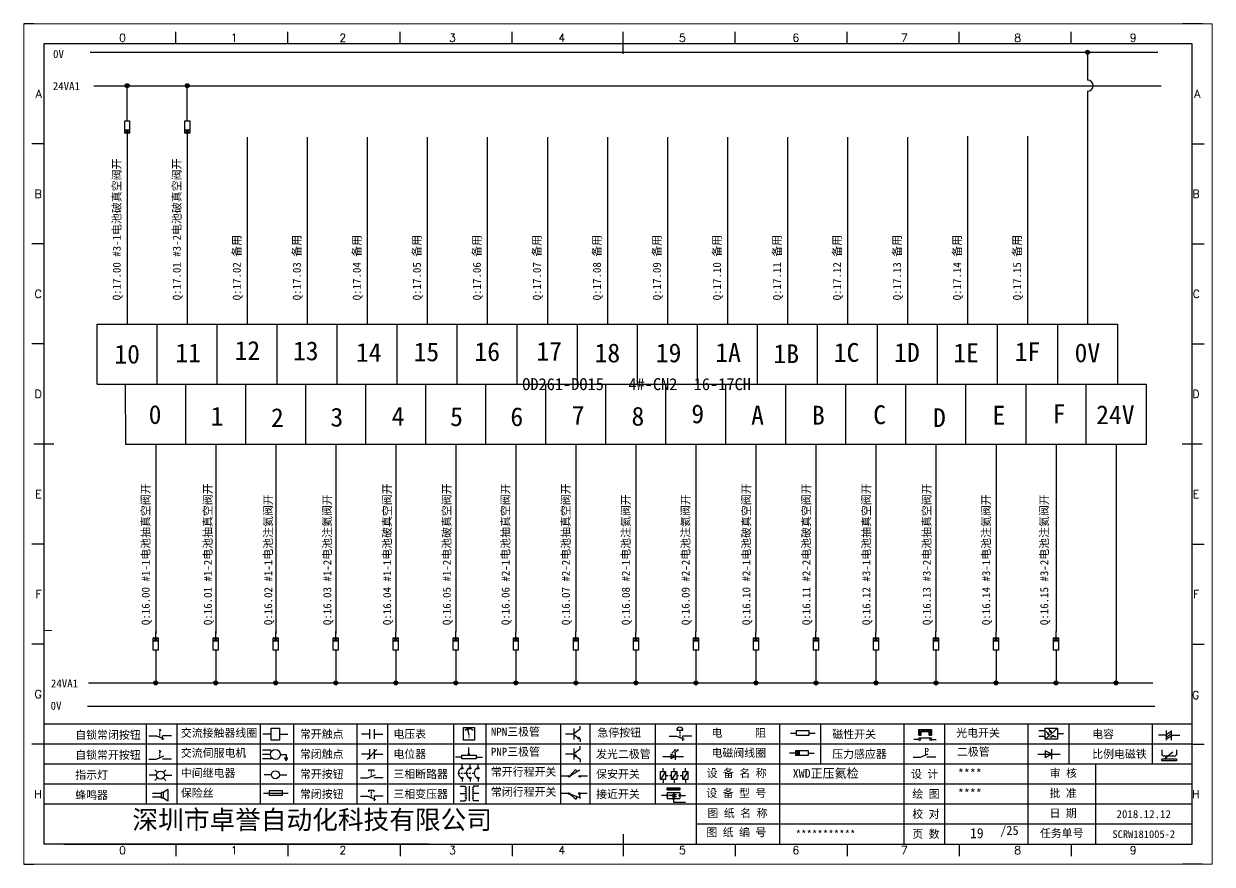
# Model space of a CAD drawing. Header units: millimetres. Extents: x -300 to 5587, y 233 to 3316.
# Drawn here: x 1202.3 to 1499.3, y 1284 to 1494 of the extents above; entities that cross this region are included whole.
import ezdxf
from ezdxf.enums import TextEntityAlignment as Align

# ---------------------------------------------------------------- set-up
doc = ezdxf.new("R2010")
doc.units = ezdxf.units.MM
doc.layers.add('AE_BOR', color=1, linetype='Continuous')
doc.layers.add('MISC', color=2, linetype='Continuous')
doc.styles.get("Standard").update_dxf_attribs({"font": ''})
doc.styles.add('WD', font='romans.shx', dxfattribs={"width": 0.8, "bigfont": 'gbcbig.shx'})
doc.styles.add('样式 0', font='')
doc.styles.add('汉字', font='')
doc.styles.get('Standard').set_extended_font_data('SimSun')
doc.styles.get('样式 0').set_extended_font_data('KaiTi_GB2312')
doc.styles.get('汉字').set_extended_font_data('新宋体')

# ---------------------------------------------------------------- blocks, each defined once
blk = doc.blocks.new('磁性开关')
at = {"linetype": 'ByBlock'}
h = blk.add_hatch(dxfattribs=at)
h.set_pattern_fill('ANSI31', color=256, scale=0.1, style=0)
h.paths.add_polyline_path([(-1910.88, -776.69), (-1910.88, -775.29), (-1907.69, -775.29), (-1907.69, -776.69), (-1908.31, -776.69), (-1908.31, -775.79), (-1910.25, -775.79), (-1910.25, -776.69)])
for p, q in [((-1910.91, -777.81), (-1912.09, -777.81)), ((-1910.88, -776.69), (-1910.88, -775.29)), ((-1910.88, -775.29), (-1907.69, -775.29)), ((-1910.88, -776.69), (-1910.25, -776.69)), ((-1910.88, -777.39), (-1907.69, -777.39)), ((-1910.25, -776.69), (-1910.25, -775.79)), ((-1910.25, -775.79), (-1908.31, -775.79)), ((-1908.31, -776.69), (-1908.31, -775.79)), ((-1908.31, -776.69), (-1907.69, -776.69)), ((-1907.69, -775.29), (-1907.69, -776.69)), ((-1907.66, -777.81), (-1906.48, -777.81))]:
    blk.add_line(p, q, dxfattribs=at)
for centre in [(-1910.68, -777.81), (-1907.88, -777.81)]:
    blk.add_circle(centre, 0.225, dxfattribs=at)
blk = doc.blocks.new('*U4')
at = {"linetype": 'ByBlock'}
for p, q in [((-1909.23, -780.45), (-1909.23, -780.67)), ((-1909.23, -780.45), (-1908.92, -780.84)), ((-1909.23, -780.84), (-1909.23, -781.05)), ((-1911.92, -782.07), (-1910.06, -782.07)), ((-1910.06, -782.07), (-1908.18, -782.88)), ((-1909.23, -781.23), (-1909.23, -781.44)), ((-1909.23, -781.61), (-1909.23, -781.83)), ((-1909.23, -782), (-1909.23, -782.21)), ((-1909.23, -782.38), (-1909.23, -782.43)), ((-1908.52, -783.07), (-1908.52, -782.07)), ((-1906.25, -782.07), (-1908.52, -782.07))]:
    blk.add_line(p, q, dxfattribs=at)
blk = doc.blocks.new('*U6')
at = {"linetype": 'ByBlock'}
for p, q in [((-1911.92, -792.89), (-1910.06, -792.89)), ((-1910.06, -792.89), (-1908.18, -792.08)), ((-1908.88, -791.17), (-1909.23, -790.71)), ((-1909.23, -790.71), (-1909.23, -790.92)), ((-1909.23, -791.09), (-1909.23, -791.31)), ((-1909.23, -791.48), (-1909.23, -791.69)), ((-1909.23, -791.86), (-1909.23, -792.08)), ((-1909.23, -792.25), (-1909.23, -792.47)), ((-1906.25, -792.89), (-1908.52, -792.89))]:
    blk.add_line(p, q, dxfattribs=at)
blk = doc.blocks.new('蜂鸣器')
at = {"linetype": 'ByBlock'}
for p, q in [((-1907.17, -795.53), (-1908.25, -796.26)), ((-1907.17, -795.53), (-1907.17, -798.41)), ((-1908.8, -796.48), (-1911.01, -796.48)), ((-1908.8, -797.46), (-1911.01, -797.46)), ((-1908.25, -796.26), (-1908.8, -796.26)), ((-1908.8, -797.68), (-1908.8, -796.26)), ((-1908.25, -797.68), (-1908.8, -797.68)), ((-1908.25, -797.68), (-1908.25, -796.26)), ((-1907.17, -798.41), (-1908.25, -797.68))]:
    blk.add_line(p, q, dxfattribs=at)
blk = doc.blocks.new('指示灯')
at = {"linetype": 'ByBlock'}
for p, q in [((-1854.25, -776.92), (-1856.06, -776.92)), ((-1854.62, -775.59), (-1853.97, -776.23)), ((-1854.62, -778.25), (-1853.97, -777.61)), ((-1851.9, -775.59), (-1852.54, -776.23)), ((-1851.9, -778.25), (-1852.54, -777.61)), ((-1852.26, -776.92), (-1850.45, -776.92))]:
    blk.add_line(p, q, dxfattribs=at)
blk.add_circle((-1853.26, -776.92), 0.992, dxfattribs=at)
blk = doc.blocks.new('光电开关')
at = {"linetype": 'ByBlock'}
h = blk.add_hatch(dxfattribs=at)
h.set_pattern_fill('ANSI31', color=256, scale=0.01, style=0)
h.set_pattern_definition([(45, (0.172267, 0), (-0.0224506403, 0.0224506403), [])])
h.paths.add_polyline_path([(-1882.44, -776.34), (-1882.5, -775.91), (-1882.68, -776.07)])
h.paths.add_polyline_path([(-1882.86, -776.23), (-1882.44, -776.34), (-1882.68, -776.07)])
h.paths.add_polyline_path([(-1883.05, -776.88), (-1883.11, -776.45), (-1883.29, -776.61)])
h.paths.add_polyline_path([(-1883.47, -776.77), (-1883.05, -776.88), (-1883.29, -776.61)])
for p, q in [((-1884.01, -775.96), (-1885.56, -775.96)), ((-1884.01, -777.39), (-1885.56, -777.39)), ((-1880.91, -775.3), (-1884.01, -778.05)), ((-1883.75, -776.09), (-1883.05, -776.88)), ((-1883.11, -776.45), (-1883.47, -776.77)), ((-1883.05, -776.88), (-1883.47, -776.77)), ((-1883.14, -775.55), (-1882.44, -776.34)), ((-1883.05, -776.88), (-1883.11, -776.45)), ((-1882.5, -775.91), (-1882.86, -776.23)), ((-1882.44, -776.34), (-1882.86, -776.23)), ((-1882.78, -777.47), (-1882.23, -777.47)), ((-1882.44, -776.34), (-1882.5, -775.91)), ((-1882.23, -777.47), (-1882.23, -777.14)), ((-1882.23, -777.14), (-1881.78, -777.14)), ((-1881.78, -777.47), (-1881.78, -777.14)), ((-1881.23, -777.47), (-1881.78, -777.47)), ((-1879.37, -776.67), (-1880.91, -776.67))]:
    blk.add_line(p, q, dxfattribs=at)
blk.add_lwpolyline([(-1884.01, -775.3), (-1880.91, -775.3), (-1880.91, -778.05), (-1884.01, -778.05)], close=True, dxfattribs=at)
blk = doc.blocks.new('交流接触器线圈')
at = {"linetype": 'ByBlock'}
for p, q in [((-1880.82, -781.77), (-1882.87, -781.77)), ((-1878.72, -781.77), (-1876.67, -781.77))]:
    blk.add_line(p, q, dxfattribs=at)
blk.add_lwpolyline([(-1880.82, -780.28), (-1878.72, -780.28), (-1878.72, -783.26), (-1880.82, -783.26)], close=True, dxfattribs=at)
blk = doc.blocks.new('交流伺服电机')
at = {"linetype": 'ByBlock'}
for p, q in [((-1880.97, -785.75), (-1882.94, -785.75)), ((-1880.97, -786.85), (-1882.94, -786.85)), ((-1880.97, -785.75), (-1880.65, -786.03)), ((-1878.49, -786.85), (-1877.07, -786.85)), ((-1877.07, -786.85), (-1877.07, -787.72)), ((-1880.97, -787.94), (-1882.94, -787.94)), ((-1880.97, -787.94), (-1880.65, -787.67)), ((-1877.54, -787.72), (-1876.59, -787.72)), ((-1877.38, -788.01), (-1876.75, -788.01)), ((-1877.23, -788.29), (-1876.9, -788.29))]:
    blk.add_line(p, q, dxfattribs=at)
blk.add_circle((-1879.73, -786.85), 1.24, dxfattribs=at)
blk = doc.blocks.new('中间继电器')
at = {"linetype": 'ByBlock'}
for p, q in [((-1880.72, -791.92), (-1882.54, -791.92)), ((-1878.74, -791.92), (-1876.92, -791.92))]:
    blk.add_line(p, q, dxfattribs=at)
blk.add_circle((-1879.73, -791.92), 0.992, dxfattribs=at)
blk = doc.blocks.new('保险丝')
at = {"linetype": 'ByBlock'}
blk.add_line((-1882.72, -796.49), (-1876.55, -796.49), dxfattribs=at)
blk.add_lwpolyline([(-1881.2, -795.86), (-1878.06, -795.86), (-1878.06, -797.12), (-1881.2, -797.12)], close=True, dxfattribs=at)
blk = doc.blocks.new('常开按钮')
at = {"linetype": 'ByBlock'}
for p, q in [((-1910.06, -787.73), (-1908.18, -786.93)), ((-1909.9, -785.68), (-1908.56, -785.68)), ((-1909.9, -785.68), (-1909.9, -786.07)), ((-1909.23, -785.68), (-1909.23, -785.89)), ((-1909.23, -786.06), (-1909.23, -786.28)), ((-1909.23, -786.45), (-1909.23, -786.67)), ((-1909.23, -786.84), (-1909.23, -787.05)), ((-1908.56, -785.68), (-1908.56, -786.07)), ((-1911.92, -787.73), (-1910.06, -787.73)), ((-1909.23, -787.22), (-1909.23, -787.38)), ((-1906.25, -787.73), (-1908.52, -787.73))]:
    blk.add_line(p, q, dxfattribs=at)
blk = doc.blocks.new('常开触点')
at = {"linetype": 'ByBlock'}
for p, q in [((-1853.82, -782.99), (-1853.82, -780.56)), ((-1852.6, -782.99), (-1852.6, -780.56)), ((-1853.82, -781.77), (-1855.88, -781.77)), ((-1852.6, -781.77), (-1850.55, -781.77))]:
    blk.add_line(p, q, dxfattribs=at)
blk = doc.blocks.new('常闭触点')
at = {"linetype": 'ByBlock'}
for p, q in [((-1853.82, -786.77), (-1855.88, -786.77)), ((-1852.01, -785.66), (-1854.43, -788.1)), ((-1853.82, -787.99), (-1853.82, -785.56)), ((-1852.6, -787.99), (-1852.6, -785.56)), ((-1852.6, -786.77), (-1850.55, -786.77))]:
    blk.add_line(p, q, dxfattribs=at)
blk = doc.blocks.new('常闭按钮')
at = {"linetype": 'ByBlock'}
for p, q in [((-1856.13, -792.28), (-1854.28, -792.28)), ((-1854.28, -792.28), (-1852.4, -793.09)), ((-1854.11, -790.83), (-1852.77, -790.83)), ((-1854.11, -790.83), (-1854.11, -791.22)), ((-1853.44, -790.83), (-1853.44, -791.04)), ((-1853.44, -791.21), (-1853.44, -791.43)), ((-1853.44, -791.6), (-1853.44, -791.82)), ((-1853.44, -791.99), (-1853.44, -792.2)), ((-1853.44, -792.37), (-1853.44, -792.53)), ((-1852.77, -790.83), (-1852.77, -791.22)), ((-1850.47, -792.28), (-1852.73, -792.28)), ((-1852.73, -792.28), (-1852.73, -793.43))]:
    blk.add_line(p, q, dxfattribs=at)
blk = doc.blocks.new('电磁阀线圈')
at = {"linetype": 'ByBlock'}
for p, q in [((-1854.61, -795.92), (-1853.75, -797.16)), ((-1853.75, -795.92), (-1854.61, -797.16)), ((-1853.75, -795.92), (-1853.75, -797.16)), ((-1854.61, -796.54), (-1856.17, -796.54)), ((-1851.53, -796.54), (-1849.97, -796.54))]:
    blk.add_line(p, q, dxfattribs=at)
blk.add_lwpolyline([(-1854.61, -795.92), (-1851.53, -795.92), (-1851.53, -797.16), (-1854.61, -797.16)], close=True, dxfattribs=at)
blk = doc.blocks.new('电压表')
at = {"linetype": 'ByBlock'}
for p, q in [((-1814.84, -780.75), (-1814.91, -781.13)), ((-1814.6, -781.05), (-1814.91, -781.13)), ((-1814.84, -780.75), (-1814.46, -782.26)), ((-1814.84, -780.75), (-1814.6, -781.05))]:
    blk.add_line(p, q, dxfattribs=at)
blk.add_lwpolyline([(-1815.84, -780.34), (-1813.07, -780.34), (-1813.07, -783.49), (-1815.84, -783.49)], close=True, dxfattribs=at)
blk.add_arc((-1814.46, -782.26), 1.56, 46.8313, 133.1687, dxfattribs=at)
at = {"linetype": 'ByBlock', "insert": (-1814.7, -782.39), "char_height": 0.75, "width": 0.6768, "attachment_point": 1}
blk.add_mtext('V', dxfattribs=at)
blk = doc.blocks.new('电位器')
at = {"linetype": 'ByBlock'}
for p, q in [((-1814.45, -787.3), (-1814.62, -786.96)), ((-1814.62, -786.96), (-1814.27, -786.96)), ((-1814.45, -787.3), (-1814.45, -785.39)), ((-1814.45, -787.3), (-1814.27, -786.96)), ((-1816.21, -787.75), (-1817.79, -787.75)), ((-1812.68, -787.75), (-1811.1, -787.75))]:
    blk.add_line(p, q, dxfattribs=at)
blk.add_lwpolyline([(-1816.21, -787.3), (-1812.68, -787.3), (-1812.68, -788.2), (-1816.21, -788.2)], close=True, dxfattribs=at)
blk = doc.blocks.new('三相断路器')
at = {"linetype": 'ByBlock'}
for p, q in [((-1816.17, -790.33), (-1816.17, -789.7)), ((-1814.17, -790.33), (-1814.17, -789.7)), ((-1812.18, -790.33), (-1812.18, -789.7)), ((-1817.14, -791.74), (-1816.72, -791.74)), ((-1816.45, -791.74), (-1816.03, -791.74)), ((-1815.76, -791.74), (-1815.34, -791.74)), ((-1815.07, -791.74), (-1814.65, -791.74)), ((-1814.38, -791.74), (-1813.96, -791.74)), ((-1813.69, -791.74), (-1813.27, -791.74)), ((-1816.17, -793.19), (-1816.17, -793.83)), ((-1814.17, -793.19), (-1814.17, -793.83)), ((-1812.18, -793.19), (-1812.18, -793.83))]:
    blk.add_line(p, q, dxfattribs=at)
for centre in [(-1816.17, -790.55), (-1816.17, -792.98), (-1814.17, -790.55), (-1814.17, -792.98), (-1812.18, -790.55), (-1812.18, -792.98)]:
    blk.add_circle(centre, 0.219, dxfattribs=at)
for centre in [(-1815.81, -791.74), (-1813.82, -791.74), (-1811.83, -791.74)]:
    blk.add_arc(centre, 1.32, 115.5791, 244.4209, dxfattribs=at)
blk = doc.blocks.new('三相变压器')
at = {"linetype": 'ByBlock'}
for p, q in [((-1816.69, -795.03), (-1815.37, -795.03)), ((-1815.37, -795.03), (-1815.37, -795.24)), ((-1814.34, -798.7), (-1814.34, -795.04)), ((-1812, -795.03), (-1813.32, -795.03)), ((-1813.32, -795.03), (-1813.32, -795.24)), ((-1816.69, -796.87), (-1815.37, -796.87)), ((-1816.69, -798.71), (-1815.37, -798.71)), ((-1815.37, -798.71), (-1815.37, -798.5)), ((-1812, -796.87), (-1813.32, -796.87)), ((-1813.32, -798.71), (-1813.32, -798.5)), ((-1812, -798.71), (-1813.32, -798.71))]:
    blk.add_line(p, q, dxfattribs=at)
for centre, start, end in [((-1815.37, -795.51), 270, 90), ((-1815.37, -796.06), 270, 90), ((-1813.32, -795.51), 90, 270), ((-1813.32, -796.06), 90, 270), ((-1815.37, -796.6), 270, 90), ((-1815.37, -797.14), 270, 90), ((-1815.37, -797.68), 270, 90), ((-1815.37, -798.23), 270, 90), ((-1813.32, -796.6), 90, 270), ((-1813.32, -797.14), 90, 270), ((-1813.32, -797.68), 90, 270), ((-1813.32, -798.23), 90, 270)]:
    blk.add_arc(centre, 0.271, start, end, dxfattribs=at)
blk = doc.blocks.new('压力感应器')
at = {"linetype": 'ByBlock'}
for p, q in [((-1817.44, -777.73), (-1815.59, -777.73)), ((-1815.59, -777.73), (-1813.71, -776.93)), ((-1811.78, -777.73), (-1814.05, -777.73))]:
    blk.add_line(p, q, dxfattribs=at)
at = {"linetype": 'ByBlock', "insert": (-1814.65, -775.48), "char_height": 1.68, "width": 1.2242, "attachment_point": 1}
blk.add_mtext('{\\fNSimSun|b0|i0|c134|p49;P}', dxfattribs=at)
blk = doc.blocks.new('二极管')
at = {"linetype": 'ByBlock'}
for p, q in [((-1787.52, -776.77), (-1781.92, -776.77)), ((-1783.97, -776.77), (-1785.69, -775.9)), ((-1785.69, -775.9), (-1785.69, -777.65)), ((-1783.97, -776.77), (-1785.69, -777.65)), ((-1783.97, -777.99), (-1783.97, -775.56))]:
    blk.add_line(p, q, dxfattribs=at)
blk = doc.blocks.new('NPN三极管')
at = {"linetype": 'ByBlock'}
for p, q in [((-1785.73, -780.61), (-1785.73, -783.32)), ((-1785.73, -781.82), (-1784.15, -780.66)), ((-1784.15, -780.66), (-1784.15, -779.98)), ((-1785.73, -781.97), (-1787.81, -781.97)), ((-1785.73, -782.11), (-1784.15, -783.27)), ((-1784.41, -782.73), (-1784.74, -783.18)), ((-1784.15, -783.27), (-1784.74, -783.18)), ((-1784.15, -783.27), (-1784.41, -782.73)), ((-1784.15, -783.27), (-1784.15, -783.96))]:
    blk.add_line(p, q, dxfattribs=at)
blk = doc.blocks.new('PNP三极管')
at = {"linetype": 'ByBlock'}
for p, q in [((-1784.9, -786.74), (-1786.98, -786.74)), ((-1784.9, -785.38), (-1784.9, -788.09)), ((-1784.9, -786.59), (-1783.32, -785.43)), ((-1784.9, -786.88), (-1783.32, -788.04)), ((-1784.9, -786.88), (-1784.31, -786.97)), ((-1784.9, -786.88), (-1784.64, -787.42)), ((-1784.31, -786.97), (-1784.64, -787.42)), ((-1783.32, -785.43), (-1783.32, -784.75)), ((-1783.32, -788.04), (-1783.32, -788.73))]:
    blk.add_line(p, q, dxfattribs=at)
blk = doc.blocks.new('常开行程开关')
at = {"linetype": 'ByBlock'}
for p, q in [((-1786.29, -792.3), (-1788.01, -792.3)), ((-1785.89, -792.17), (-1784.52, -790.62)), ((-1785.89, -792.17), (-1783.43, -790.72)), ((-1784.52, -790.62), (-1784.19, -791.17)), ((-1781.48, -792.3), (-1783.21, -792.3))]:
    blk.add_line(p, q, dxfattribs=at)
for centre in [(-1786.07, -792.3), (-1783.42, -792.3)]:
    blk.add_circle(centre, 0.219, dxfattribs=at)
blk = doc.blocks.new('常闭行程开关')
at = {"linetype": 'ByBlock'}
for p, q in [((-1786.34, -796.62), (-1788.07, -796.62)), ((-1785.93, -796.72), (-1783.25, -797.7)), ((-1785.93, -796.72), (-1784.3, -798)), ((-1784.3, -798), (-1784.08, -797.4)), ((-1783.48, -796.84), (-1783.48, -797.85)), ((-1781.54, -796.62), (-1783.26, -796.62))]:
    blk.add_line(p, q, dxfattribs=at)
for centre in [(-1786.12, -796.62), (-1783.48, -796.62)]:
    blk.add_circle(centre, 0.219, dxfattribs=at)
blk = doc.blocks.new('电容')
at = {"linetype": 'ByBlock'}
for p, q in [((-1756.08, -782.99), (-1756.08, -780.56)), ((-1754.86, -780.79), (-1756.08, -781.55)), ((-1754.86, -782.99), (-1754.86, -780.56)), ((-1756.08, -781.77), (-1758.13, -781.77)), ((-1754.86, -781.44), (-1756.08, -782.2)), ((-1754.86, -781.99), (-1756.08, -782.75)), ((-1754.86, -781.77), (-1752.81, -781.77))]:
    blk.add_line(p, q, dxfattribs=at)
blk = doc.blocks.new('发光二极管')
at = {"linetype": 'ByBlock'}
for p, q in [((-1758.01, -786.77), (-1752.89, -786.77)), ((-1754.84, -786.77), (-1756.04, -786.16)), ((-1756.04, -786.16), (-1756.04, -787.39)), ((-1754.84, -786.77), (-1756.04, -787.39)), ((-1755.78, -785.92), (-1754.89, -785.14)), ((-1754.89, -785.14), (-1755.2, -785.22)), ((-1755.2, -785.22), (-1755.01, -785.43)), ((-1755.08, -785.92), (-1754.18, -785.14)), ((-1754.89, -785.14), (-1755.01, -785.43)), ((-1754.84, -787.63), (-1754.84, -785.92)), ((-1754.18, -785.14), (-1754.49, -785.22)), ((-1754.49, -785.22), (-1754.31, -785.43)), ((-1754.18, -785.14), (-1754.31, -785.43))]:
    blk.add_line(p, q, dxfattribs=at)
blk = doc.blocks.new('比例电磁阀')
at = {"linetype": 'ByBlock'}
for p, q in [((-1757.26, -775.38), (-1757.26, -776.71)), ((-1757.26, -776.71), (-1757.05, -776.71)), ((-1753.6, -777.73), (-1757.25, -777.73)), ((-1757.25, -778.13), (-1757.25, -777.73)), ((-1753.6, -778.13), (-1757.25, -778.13)), ((-1754.5, -775.98), (-1756.35, -777.44)), ((-1756.35, -777.44), (-1756.25, -777.25)), ((-1756.35, -777.44), (-1756.15, -777.38)), ((-1756.15, -777.38), (-1756.25, -777.25)), ((-1753.58, -776.71), (-1753.8, -776.71)), ((-1753.6, -777.73), (-1753.6, -778.13)), ((-1753.58, -775.38), (-1753.58, -776.71))]:
    blk.add_line(p, q, dxfattribs=at)
for centre in [(-1756.78, -776.71), (-1756.24, -776.71), (-1755.7, -776.71), (-1755.15, -776.71), (-1754.61, -776.71), (-1754.07, -776.71)]:
    blk.add_arc(centre, 0.271, 180, 0, dxfattribs=at)
blk = doc.blocks.new('保安开关')
at = {"linetype": 'ByBlock'}
for p, q in [((-1757.96, -790.79), (-1757.96, -789.97)), ((-1755.17, -790.79), (-1755.17, -789.97)), ((-1752.39, -790.79), (-1752.39, -789.97)), ((-1757.33, -790.79), (-1758.6, -792.81)), ((-1757.96, -792.81), (-1757.96, -793.62)), ((-1757.33, -791.8), (-1756.72, -791.8)), ((-1756.35, -791.8), (-1755.89, -791.8)), ((-1754.54, -790.79), (-1755.81, -792.81)), ((-1755.17, -792.81), (-1755.17, -793.62)), ((-1754.52, -791.8), (-1754.06, -791.8)), ((-1753.69, -791.8), (-1753.08, -791.8)), ((-1751.75, -790.79), (-1753.02, -792.81)), ((-1752.39, -792.81), (-1752.39, -793.62))]:
    blk.add_line(p, q, dxfattribs=at)
for points in [[(-1758.6, -790.79), (-1757.33, -790.79), (-1757.33, -792.81), (-1758.6, -792.81)], [(-1755.81, -790.79), (-1754.54, -790.79), (-1754.54, -792.81), (-1755.81, -792.81)], [(-1753.02, -790.79), (-1751.75, -790.79), (-1751.75, -792.81), (-1753.02, -792.81)]]:
    blk.add_lwpolyline(points, close=True, dxfattribs=at)
blk = doc.blocks.new('接近开关')
at = {"linetype": 'ByBlock'}
h = blk.add_hatch(dxfattribs=at)
h.set_pattern_fill('ANSI31', color=256, scale=0.01, style=0)
h.set_pattern_definition([(45, (-89.131516, -30.795668), (-0.0224506403, 0.0224506403), [])])
h.paths.add_polyline_path([(-1516.96, -1123.35), (-1516.96, -1122.85), (-1513.76, -1122.85), (-1513.76, -1123.35)])
for p, q in [((-1517.18, -1124.71), (-1518.36, -1124.71)), ((-1516.96, -1123.35), (-1516.96, -1122.85)), ((-1516.96, -1122.85), (-1513.76, -1122.85)), ((-1516.96, -1123.35), (-1513.76, -1123.35)), ((-1516.96, -1123.95), (-1513.76, -1123.95)), ((-1516.96, -1123.95), (-1516.96, -1125.47)), ((-1516.96, -1125.47), (-1513.76, -1125.47)), ((-1515.91, -1124.71), (-1516.45, -1124.71)), ((-1515.11, -1124.31), (-1515.91, -1124.71)), ((-1515.11, -1125.11), (-1515.91, -1124.71)), ((-1515.33, -1124.53), (-1515.17, -1124.53)), ((-1515.33, -1124.88), (-1515.17, -1124.88)), ((-1515.25, -1124.45), (-1515.25, -1124.61)), ((-1515.11, -1124.31), (-1515.11, -1125.11)), ((-1515.11, -1124.48), (-1514.58, -1124.48)), ((-1515.11, -1124.94), (-1514.58, -1124.94)), ((-1513.76, -1122.85), (-1513.76, -1123.35)), ((-1513.76, -1123.95), (-1513.76, -1125.47)), ((-1513.54, -1124.71), (-1512.36, -1124.71)), ((-1515.36, -1125.69), (-1515.36, -1126.36)), ((-1515.36, -1126.36), (-1512.36, -1126.36))]:
    blk.add_line(p, q, dxfattribs=at)
for centre in [(-1516.96, -1124.71), (-1515.36, -1125.47), (-1513.76, -1124.71)]:
    blk.add_circle(centre, 0.225, dxfattribs=at)
blk = doc.blocks.new('电阻')
at = {"linetype": 'ByBlock'}
for p, q in [((-3.09, 0), (-1.57, 0)), ((1.57, 0), (3.09, 0))]:
    blk.add_line(p, q, dxfattribs=at)
blk.add_lwpolyline([(-1.57, 0.63), (1.57, 0.63), (1.57, -0.63), (-1.57, -0.63)], close=True, dxfattribs=at)
blk = doc.blocks.new('急停按钮')
at = {"linetype": 'ByBlock'}
for p, q in [((-1.86, 0), (0, 0)), ((0, 0), (1.88, -0.81)), ((0.06, 1.45), (1.61, 1.45)), ((0.83, 1.45), (0.83, 1.24)), ((0.83, 1.07), (0.83, 0.85)), ((0.83, 0.68), (0.83, 0.47)), ((0.83, 0.29), (0.83, 0.08)), ((3.81, 0), (1.54, 0)), ((1.54, 0), (1.54, -1.15)), ((0.83, -0.09), (0.83, -0.24))]:
    blk.add_line(p, q, dxfattribs=at)
blk.add_arc((0.83, 1.45), 0.774, 0, 180)
blk = doc.blocks.new('电控横A4')
for p, q in [((292, -5), (5, -5)), ((5, -5), (5, -205)), ((292, -205), (292, -5)), ((10.03, -205), (289.53, -205)), ((130.8, -205), (190.75, -205)), ((190.75, -205), (259.54, -205))]:
    blk.add_line(p, q)
at = {"lineweight": 9, "ltscale": 0.1}
for p, q in [((5, -151.57), (7, -151.57)), ((101.34, -205), (130.8, -205)), ((129.44, -205), (129.44, -205)), ((129.44, -205), (129.44, -205)), ((129.44, -205), (129.44, -205)), ((129.44, -205), (129.44, -205))]:
    blk.add_line(p, q, dxfattribs=at)
at = {"linetype": 'ByBlock'}
for p, q in [((292, -175), (5, -175)), ((292, -180), (5, -180)), ((292, -185), (5, -185)), ((292, -190), (5, -190)), ((292, -195), (5, -195)), ((292, -200), (168.03, -200))]:
    blk.add_line(p, q, dxfattribs=at)
at = {"color": 0, "lineweight": -2}
for p, q in [((30.58, -175), (30.58, -195)), ((38.26, -175), (38.26, -195)), ((59.05, -175), (59.05, -195)), ((67.4, -175), (67.4, -195)), ((83.26, -175), (83.26, -195)), ((90.91, -175), (90.91, -195)), ((107.4, -175), (107.4, -195)), ((115.5, -175), (115.5, -195)), ((134.12, -175), (134.12, -195)), ((141.48, -175), (141.48, -195)), ((157.79, -175), (157.79, -195)), ((168.03, -175), (168.03, -204.92)), ((188.84, -175), (188.84, -185)), ((199.08, -175), (199.08, -185)), ((219.89, -175), (219.89, -185)), ((230.12, -175), (230.12, -185)), ((250.93, -175), (250.93, -185)), ((261.17, -175), (261.17, -185)), ((281.98, -175), (281.98, -185)), ((188.84, -185), (188.84, -204.92)), ((219.89, -185), (219.89, -205)), ((230.12, -185), (230.12, -205)), ((250.93, -185), (250.93, -205)), ((267.79, -185), (267.79, -205))]:
    blk.add_line(p, q, dxfattribs=at)
at = {"color": 0, "ltscale": 2}
for p, q in [((292, -205), (292, -183.55)), ((101.34, -205), (5, -205)), ((259.54, -205), (289.53, -205)), ((259.54, -205), (292, -205))]:
    blk.add_line(p, q, dxfattribs=at)
at = {"layer": 'AE_BOR', "lineweight": 30}
for p, q in [((2.53, 0), (0, 0)), ((294.53, 0), (289.53, 0)), ((0, -210), (2.53, -210)), ((294.53, -210), (289.53, -210))]:
    blk.add_line(p, q, dxfattribs=at)
at = {"layer": 'AE_BOR', "color": 1, "lineweight": 15}
for p, q in [((0, 0), (297, 0)), ((0, -210), (0, 0)), ((297, 0), (297, -210)), ((297, -210), (0, -210))]:
    blk.add_line(p, q, dxfattribs=at)
at = {"layer": 'AE_BOR'}
for p, q in [((38.03, -5), (38.03, -2)), ((66.03, -5), (66.03, -2)), ((94.03, -5), (94.03, -2)), ((122.03, -5), (122.03, -2)), ((149.78, -5), (149.78, -2)), ((177.78, -5), (177.78, -2)), ((205.78, -5), (205.78, -2)), ((233.78, -5), (233.78, -2)), ((261.78, -5), (261.78, -2)), ((5, -30), (2, -30)), ((292, -30), (295, -30)), ((5, -55), (2, -55)), ((292, -55), (295, -55)), ((5, -80), (2, -80)), ((292, -80), (295, -80)), ((5, -130), (2, -130)), ((292, -130), (295, -130)), ((5, -155), (2, -155)), ((292, -155), (295, -155)), ((5, -180), (2, -180)), ((292, -180), (295, -180)), ((38.03, -205), (38.03, -208)), ((66.03, -205), (66.03, -208)), ((94.03, -205), (94.03, -208)), ((122.03, -205), (122.03, -208)), ((149.78, -205), (149.78, -208)), ((177.78, -205), (177.78, -208)), ((205.78, -205), (205.78, -208)), ((233.78, -205), (233.78, -208)), ((261.78, -205), (261.78, -208))]:
    blk.add_line(p, q, dxfattribs=at)
at = {"layer": 'AE_BOR', "color": 2, "lineweight": 30}
for p, q in [((149.78, -7.5), (149.78, -2.5)), ((2.5, -105), (7.5, -105)), ((289.5, -105), (294.5, -105)), ((149.78, -202.5), (149.78, -207.5)), ((149.78, -205), (149.78, -207.5))]:
    blk.add_line(p, q, dxfattribs=at)
at = {"linetype": 'ByBlock'}
for name, p in [('*U4', (1943.19, 604.18)), ('交流接触器线圈', (1942.62, 604.27)), ('常开触点', (1940.27, 604.3)), ('电压表', (1925.71, 604.52)), ('NPN三极管', (1923.2, 604.5)), ('磁性开关', (2134.53, 598.96)), ('光电开关', (2139.22, 599.27)), ('电容', (2041.69, 603.98)), ('电位器', (1925.71, 604.52)), ('PNP三极管', (1922.37, 604.27)), ('压力感应器', (2039.72, 594.52)), ('*U6', (1943.19, 609.18)), ('交流伺服电机', (1942.62, 604.27)), ('常闭触点', (1940.27, 604.3)), ('发光二极管', (1917.72, 603.69)), ('电磁阀线圈', (2047.53, 614.3)), ('二极管', (2040.91, 594.27)), ('比例电磁阀', (2041.69, 593.98)), ('指示灯', (1887.41, 589.18)), ('中间继电器', (1942.62, 604.27)), ('常开按钮', (1996.06, 599.3)), ('三相断路器', (1925.71, 604.52)), ('常开行程开关', (1922.37, 604.27)), ('保安开关', (1917.72, 603.98)), ('蜂鸣器', (1943.19, 604.18)), ('保险丝', (1942.62, 604.27)), ('常闭按钮', (1940.27, 599.3)), ('三相变压器', (1925.71, 604.52)), ('常闭行程开关', (1922.37, 604.27)), ('接近开关', (1677.72, 931.9))]:
    blk.add_blockref(name, p, dxfattribs=at)
for name, p in [('急停按钮', (163.12, -177.98)), ('电阻', (194.66, -177.22))]:
    blk.add_blockref(name, p)
at = {"char_height": 2, "attachment_point": 1, "style": '汉字'}
for s, insert in [('{\\fKaiTi_GB2312|b0|i0|c134|p49;自锁常闭按钮}', (12.86, -176.69)), ('{\\fKaiTi_GB2312|b0|i0|c134|p49;交流接触器线圈}', (39.25, -176.19)), ('{\\fKaiTi_GB2312|b0|i0|c134|p49;常开触点}', (69.01, -176.48)), ('{\\fKaiTi_GB2312|b0|i0|c134|p49;电压表}', (92.37, -176.47)), ('{\\fKaiTi_GB2312|b0|i0|c134|p49;NPN三极管}', (116.73, -175.91)), ('{\\fKaiTi_GB2312|b0|i0|c134|p49;急停按钮}', (143.35, -176.12)), ('{\\fKaiTi_GB2312|b0|i0|c134|p49;电      阻}', (171.86, -176.19)), ('{\\fKaiTi_GB2312|b0|i0|c134|p49;磁性开关}', (202.07, -176.53)), ('{\\fKaiTi_GB2312|b0|i0|c134|p49;光电开关}', (233.02, -176.19)), ('{\\fKaiTi_GB2312|b0|i0|c134|p49;电容}', (267, -176.48)), ('{\\fKaiTi_GB2312|b0|i0|c134|p49;交流伺服电机}', (39.25, -181.19)), ('{\\fKaiTi_GB2312|b0|i0|c134|p49;电位器}', (92.37, -181.47)), ('{\\fKaiTi_GB2312|b0|i0|c134|p49;PNP三极管}', (116.73, -180.91)), ('{\\fKaiTi_GB2312|b0|i0|c134|p49;电磁阀线圈}', (171.86, -181.19)), ('{\\fKaiTi_GB2312|b0|i0|c134|p49;压力感应器}', (202.02, -181.47)), ('{\\fKaiTi_GB2312|b0|i0|c134|p49;二极管}', (233.2, -180.91)), ('{\\fKaiTi_GB2312|b0|i0|c134|p49;自锁常开按钮}', (12.86, -181.69)), ('{\\fKaiTi_GB2312|b0|i0|c134|p49;常闭触点}', (69.01, -181.48)), ('{\\fKaiTi_GB2312|b0|i0|c134|p49;发光二极管}', (143.02, -181.48)), ('{\\fKaiTi_GB2312|b0|i0|c134|p49;比例电磁铁}', (267, -181.48)), ('{\\fKaiTi_GB2312|b0|i0|c134|p49;指示灯}', (12.86, -186.69)), ('{\\fKaiTi_GB2312|b0|i0|c134|p49;中间继电器}', (39.25, -186.19)), ('{\\fKaiTi_GB2312|b0|i0|c134|p49;常开按钮}', (69.01, -186.48)), ('{\\fKaiTi_GB2312|b0|i0|c134|p49;三相断路器}', (92.37, -186.47)), ('{\\fKaiTi_GB2312|b0|i0|c134|p49;常开行程开关}', (116.73, -185.91)), ('{\\fKaiTi_GB2312|b0|i0|c134|p49;保安开关}', (143.02, -186.48)), ('{\\fKaiTi_GB2312|b0|i0|c134|p0;设 备 名 称}', (170.65, -186.24)), ('{\\fKaiTi_GB2312|b0|i0|c134|p0;设 计}', (221.72, -186.46)), ('{\\fKaiTi_GB2312|b0|i0|c134|p0;审 核}', (256.39, -186.25)), ('{\\fKaiTi_GB2312|b0|i0|c134|p49;蜂鸣器}', (12.86, -191.69)), ('{\\fKaiTi_GB2312|b0|i0|c134|p49;保险丝}', (39.25, -191.19)), ('{\\fKaiTi_GB2312|b0|i0|c134|p49;常闭按钮}', (69.01, -191.48)), ('{\\fKaiTi_GB2312|b0|i0|c134|p49;三相变压器}', (92.37, -191.47)), ('{\\fKaiTi_GB2312|b0|i0|c134|p49;常闭行程开关}', (116.73, -190.91)), ('{\\fKaiTi_GB2312|b0|i0|c134|p49;接近开关}', (143.02, -191.48)), ('{\\fKaiTi_GB2312|b0|i0|c134|p0;设 备 型 号}', (170.58, -191.24)), ('{\\fKaiTi_GB2312|b0|i0|c134|p0;绘 图}', (222.05, -191.46)), ('{\\fKaiTi_GB2312|b0|i0|c134|p0;批 准}', (256.32, -191.25)), ('{\\fKaiTi_GB2312|b0|i0|c134|p0;图 纸 名 称}', (170.86, -196.24)), ('{\\fKaiTi_GB2312|b0|i0|c134|p0;日 期}', (256.32, -196.25)), ('{\\fKaiTi_GB2312|b0|i0|c134|p0;校 对}', (222.05, -196.46)), ('{\\fKaiTi_GB2312|b0|i0|c134|p0;图 纸 编 号}', (170.57, -201.03)), ('{\\fKaiTi_GB2312|b0|i0|c134|p0;页 数}', (222.05, -201.46)), ('{\\fKaiTi_GB2312|b0|i0|c134|p0;任务单号}', (253.94, -201.25))]:
    blk.add_mtext(s, dxfattribs=dict(at, insert=insert))
for s, insert, char_height, width, attachment_point in [('{\\fKaiTi_GB2312|b0|i0|c134|p49;XWD正压氦检}', (192.15, -186.2), 2.2, 26.5767, 1), ('{\\fKaiTi_GB2312|b0|i0|c134|p49;****}', (233.43, -186.2), 2.2, 15.3175, 1), ('{\\fKaiTi_GB2312|b0|i0|c134|p49;****}', (233.43, -191.2), 2.2, 15.3175, 1), ('{\\fKaiTi_GB2312|b0|i0|c134|p49;2018.12.12}', (279.89, -197.5), 2, 24.2172, 5), ('{\\fKaiTi_GB2312|b0|i0|c134|p49;SCRW181005-2}', (279.89, -202.5), 1.92, 24.2172, 5)]:
    blk.add_mtext(s, dxfattribs=dict(insert=insert, char_height=char_height, width=width, attachment_point=attachment_point))
at = {"color": 0, "lineweight": -2}
for s, insert, char_height, width, attachment_point in [('深圳市卓誉自动化科技有限公司', (27.14, -196.53), 4.7064, 96.1138, 1), ('{\\C256;***********}', (200.36, -202.5), 2, 31.0482, 5)]:
    blk.add_mtext(s, dxfattribs=dict(at, insert=insert, char_height=char_height, width=width, attachment_point=attachment_point))
at = {"color": 0, "linetype": 'ByBlock', "lineweight": -2, "insert": (242.64, -201.84), "char_height": 4.2689, "width": 20.8102, "attachment_point": 5}
blk.add_mtext('  {\\H0.53119x; /25}', dxfattribs=at)
at = {"layer": 'AE_BOR', "style": 'WD'}
for s, p in [('0', (24.67, -4.5)), ('1', (52.6, -4.5)), ('2', (79.75, -4.5)), ('3', (107.15, -4.5)), ('4', (134.45, -4.5)), ('5', (164.59, -4.5)), ('6', (192.94, -4.5)), ('7', (220.04, -4.5)), ('8', (248.37, -4.5)), ('9', (277.23, -4.5)), ('0', (24.67, -207.5)), ('1', (52.6, -207.5)), ('2', (79.75, -207.5)), ('3', (107.15, -207.5)), ('4', (134.45, -207.5)), ('5', (164.59, -207.5)), ('6', (192.94, -207.5)), ('7', (220.04, -207.5)), ('8', (248.37, -207.5)), ('9', (277.23, -207.5))]:
    blk.add_text(s, height=2, dxfattribs=at).set_placement(p, align=Align.CENTER)
for s, p in [('A', (4.5, -17.5)), ('A', (294.03, -17.5)), ('B', (4.5, -42.5)), ('B', (293.84, -42.5)), ('C', (4.5, -67.5)), ('C', (293.93, -67.5)), ('D', (4.5, -92.5)), ('D', (293.84, -92.5)), ('E', (4.5, -117.5)), ('E', (293.74, -117.5)), ('F', (4.5, -142.5)), ('F', (293.74, -142.5)), ('F', (293.74, -142.5)), ('G', (4.5, -167.5)), ('G', (293.74, -167.72)), ('H', (4.5, -192.5)), ('H', (293.84, -192.5))]:
    blk.add_text(s, height=2, dxfattribs=at).set_placement(p, align=Align.MIDDLE_RIGHT)

msp = doc.modelspace()

# ---------------------------------------------------------------- hatches: boundary and pattern name
at = {"lineweight": -2}
h = msp.add_hatch(color=0, dxfattribs=at)
edge = h.paths.add_edge_path()
edge.add_arc((1468.102, 1486.931), 0.5, 0, 360)
h = msp.add_hatch(color=0, dxfattribs=at)
edge = h.paths.add_edge_path()
edge.add_arc((1228.102, 1478.568), 0.5, 0, 360)
h = msp.add_hatch(color=0, dxfattribs=at)
edge = h.paths.add_edge_path()
edge.add_arc((1243.102, 1478.568), 0.5, 0, 360)
h = msp.add_hatch(color=0, dxfattribs=at)
edge = h.paths.add_edge_path()
edge.add_arc((1235.227, 1329.356), 0.5, 0, 360)
h = msp.add_hatch(color=0, dxfattribs=at)
edge = h.paths.add_edge_path()
edge.add_arc((1250.227, 1329.356), 0.5, 0, 360)
h = msp.add_hatch(color=0, dxfattribs=at)
edge = h.paths.add_edge_path()
edge.add_arc((1265.227, 1329.356), 0.5, 0, 360)
h = msp.add_hatch(color=0, dxfattribs=at)
edge = h.paths.add_edge_path()
edge.add_arc((1280.227, 1329.356), 0.5, 0, 360)
h = msp.add_hatch(color=0, dxfattribs=at)
edge = h.paths.add_edge_path()
edge.add_arc((1295.227, 1329.356), 0.5, 0, 360)
h = msp.add_hatch(color=0, dxfattribs=at)
edge = h.paths.add_edge_path()
edge.add_arc((1310.227, 1329.356), 0.5, 0, 360)
h = msp.add_hatch(color=0, dxfattribs=at)
edge = h.paths.add_edge_path()
edge.add_arc((1325.227, 1329.356), 0.5, 0, 360)
h = msp.add_hatch(color=0, dxfattribs=at)
edge = h.paths.add_edge_path()
edge.add_arc((1340.227, 1329.356), 0.5, 0, 360)
h = msp.add_hatch(color=0, dxfattribs=at)
edge = h.paths.add_edge_path()
edge.add_arc((1355.227, 1329.356), 0.5, 0, 360)
h = msp.add_hatch(color=0, dxfattribs=at)
edge = h.paths.add_edge_path()
edge.add_arc((1370.227, 1329.356), 0.5, 0, 360)
h = msp.add_hatch(color=0, dxfattribs=at)
edge = h.paths.add_edge_path()
edge.add_arc((1385.227, 1329.356), 0.5, 0, 360)
h = msp.add_hatch(color=0, dxfattribs=at)
edge = h.paths.add_edge_path()
edge.add_arc((1400.227, 1329.356), 0.5, 0, 360)
h = msp.add_hatch(color=0, dxfattribs=at)
edge = h.paths.add_edge_path()
edge.add_arc((1415.227, 1329.356), 0.5, 0, 360)
h = msp.add_hatch(color=0, dxfattribs=at)
edge = h.paths.add_edge_path()
edge.add_arc((1430.227, 1329.356), 0.5, 0, 360)
h = msp.add_hatch(color=0, dxfattribs=at)
edge = h.paths.add_edge_path()
edge.add_arc((1445.227, 1329.356), 0.5, 0, 360)
h = msp.add_hatch(color=0, dxfattribs=at)
edge = h.paths.add_edge_path()
edge.add_arc((1460.227, 1329.356), 0.5, 0, 360)
h = msp.add_hatch(color=0, dxfattribs=at)
edge = h.paths.add_edge_path()
edge.add_arc((1475.227, 1329.356), 0.5, 0, 360)

# ---------------------------------------------------------------- linework, layer by layer
at = {"color": 0, "lineweight": -2}
for p, q in [((1218.89, 1486.931), (1485.642, 1486.931)), ((1468.102, 1486.931), (1468.102, 1479.962)), ((1219.774, 1478.568), (1486.526, 1478.568)), ((1228.102, 1471.324), (1228.102, 1478.568)), ((1243.102, 1471.324), (1243.102, 1478.568)), ((1468.102, 1477.173), (1468.102, 1418.962)), ((1228.102, 1465.712), (1228.102, 1418.962)), ((1243.102, 1465.712), (1243.102, 1418.962)), ((1258.102, 1465.712), (1258.102, 1418.962)), ((1273.102, 1465.712), (1273.102, 1418.962)), ((1288.102, 1465.712), (1288.102, 1418.962)), ((1303.102, 1465.712), (1303.102, 1418.962)), ((1318.102, 1465.712), (1318.102, 1418.962)), ((1333.102, 1465.712), (1333.102, 1418.962)), ((1348.102, 1465.712), (1348.102, 1418.962)), ((1363.102, 1465.712), (1363.102, 1418.962)), ((1378.102, 1465.712), (1378.102, 1418.962)), ((1393.102, 1465.712), (1393.102, 1418.962)), ((1408.102, 1465.712), (1408.102, 1418.962)), ((1423.102, 1465.712), (1423.102, 1418.962)), ((1438.102, 1465.995), (1438.102, 1418.962)), ((1453.102, 1465.995), (1453.102, 1418.962)), ((1460.602, 1418.962), (1460.602, 1403.962)), ((1220.602, 1403.962), (1482.727, 1403.962)), ((1242.727, 1388.962), (1242.727, 1403.962)), ((1257.727, 1388.962), (1257.727, 1403.962)), ((1272.727, 1388.962), (1272.727, 1403.962)), ((1287.727, 1388.962), (1287.727, 1403.962)), ((1302.727, 1388.962), (1302.727, 1403.962)), ((1317.727, 1388.962), (1317.727, 1403.962)), ((1332.727, 1388.962), (1332.727, 1403.962)), ((1347.727, 1388.962), (1347.727, 1403.962)), ((1362.727, 1388.962), (1362.727, 1403.962)), ((1377.727, 1388.962), (1377.727, 1403.962)), ((1392.727, 1388.962), (1392.727, 1403.962)), ((1407.727, 1388.962), (1407.727, 1403.962)), ((1422.727, 1388.962), (1422.727, 1403.962)), ((1437.727, 1388.962), (1437.727, 1403.962)), ((1452.727, 1388.962), (1452.727, 1403.962)), ((1467.727, 1403.962), (1467.727, 1403.962)), ((1467.727, 1388.962), (1467.727, 1403.962)), ((1235.227, 1388.962), (1235.227, 1341.628)), ((1250.227, 1388.962), (1250.227, 1341.628)), ((1265.227, 1388.962), (1265.227, 1341.628)), ((1280.227, 1388.962), (1280.227, 1341.628)), ((1295.227, 1388.962), (1295.227, 1342.211)), ((1310.227, 1388.962), (1310.227, 1342.211)), ((1325.227, 1388.962), (1325.227, 1342.211)), ((1340.227, 1388.962), (1340.227, 1342.211)), ((1355.227, 1388.962), (1355.227, 1342.211)), ((1370.227, 1388.962), (1370.227, 1342.211)), ((1385.227, 1388.962), (1385.227, 1342.211)), ((1400.227, 1388.962), (1400.227, 1342.211)), ((1415.227, 1388.962), (1415.227, 1342.211)), ((1430.227, 1388.962), (1430.227, 1342.211)), ((1445.227, 1388.962), (1445.227, 1342.211)), ((1460.227, 1388.962), (1460.227, 1342.211)), ((1475.227, 1388.962), (1475.227, 1329.356)), ((1235.227, 1336.016), (1235.227, 1329.356)), ((1250.227, 1336.016), (1250.227, 1329.356)), ((1265.227, 1336.016), (1265.227, 1329.356)), ((1280.227, 1336.016), (1280.227, 1329.356)), ((1295.227, 1336.016), (1295.227, 1329.356)), ((1310.227, 1336.016), (1310.227, 1329.356)), ((1325.227, 1336.016), (1325.227, 1329.356)), ((1340.227, 1336.016), (1340.227, 1329.356)), ((1355.227, 1336.016), (1355.227, 1329.356)), ((1370.227, 1336.016), (1370.227, 1329.356)), ((1385.227, 1336.016), (1385.227, 1329.356)), ((1400.227, 1336.016), (1400.227, 1329.356)), ((1415.227, 1336.016), (1415.227, 1329.356)), ((1430.227, 1336.016), (1430.227, 1329.356)), ((1445.227, 1336.016), (1445.227, 1329.356)), ((1460.227, 1336.016), (1460.227, 1329.356)), ((1218.406, 1329.356), (1484.395, 1329.356)), ((1218.168, 1323.539), (1484.921, 1323.539))]:
    msp.add_line(p, q, dxfattribs=at)
for points in [[(1220.602, 1403.962), (1220.602, 1418.962)], [(1220.602, 1418.962), (1235.602, 1418.962)], [(1235.602, 1403.962), (1235.602, 1418.962)], [(1235.602, 1418.962), (1250.602, 1418.962)], [(1250.602, 1403.962), (1250.602, 1418.962)], [(1250.602, 1418.962), (1265.602, 1418.962)], [(1265.602, 1403.962), (1265.602, 1418.962)], [(1265.602, 1418.962), (1280.602, 1418.962)], [(1280.602, 1403.962), (1280.602, 1418.962)], [(1280.602, 1418.962), (1295.602, 1418.962)], [(1295.602, 1403.962), (1295.602, 1418.962)], [(1295.602, 1418.962), (1310.602, 1418.962)], [(1310.602, 1403.962), (1310.602, 1418.962)], [(1310.602, 1418.962), (1325.602, 1418.962)], [(1325.602, 1403.962), (1325.602, 1418.962)], [(1325.602, 1418.962), (1340.602, 1418.962)], [(1340.602, 1418.962), (1355.602, 1418.962)], [(1340.602, 1403.962), (1340.602, 1418.962)], [(1355.602, 1418.962), (1370.602, 1418.962)], [(1355.602, 1403.962), (1355.602, 1418.962)], [(1370.602, 1418.962), (1385.602, 1418.962)], [(1370.602, 1403.962), (1370.602, 1418.962)], [(1385.602, 1418.962), (1400.602, 1418.962)], [(1385.602, 1403.962), (1385.602, 1418.962)], [(1400.602, 1418.962), (1415.602, 1418.962)], [(1400.602, 1403.962), (1400.602, 1418.962)], [(1415.602, 1418.962), (1430.602, 1418.962)], [(1415.602, 1403.962), (1415.602, 1418.962)], [(1430.602, 1418.962), (1445.602, 1418.962)], [(1430.602, 1403.962), (1430.602, 1418.962)], [(1445.602, 1418.962), (1460.602, 1418.962)], [(1445.602, 1403.962), (1445.602, 1418.962)], [(1460.602, 1418.962), (1475.602, 1418.962), (1475.602, 1403.962)], [(1242.727, 1388.962), (1227.727, 1388.962), (1227.692, 1403.962)], [(1482.727, 1403.962), (1482.727, 1388.962), (1467.727, 1388.962)], [(1257.727, 1388.962), (1242.727, 1388.962)], [(1272.727, 1388.962), (1257.727, 1388.962)], [(1287.727, 1388.962), (1272.727, 1388.962)], [(1302.727, 1388.962), (1287.727, 1388.962)], [(1317.727, 1388.962), (1302.727, 1388.962)], [(1332.727, 1388.962), (1317.727, 1388.962)], [(1347.727, 1388.962), (1332.727, 1388.962)], [(1362.727, 1388.962), (1347.727, 1388.962)], [(1377.727, 1388.962), (1362.727, 1388.962)], [(1392.727, 1388.962), (1377.727, 1388.962)], [(1407.727, 1388.962), (1392.727, 1388.962)], [(1422.727, 1388.962), (1407.727, 1388.962)], [(1437.727, 1388.962), (1422.727, 1388.962)], [(1452.727, 1388.962), (1437.727, 1388.962)], [(1467.727, 1388.962), (1452.727, 1388.962)]]:
    msp.add_lwpolyline(points, dxfattribs=at)
for centre in [(1468.102, 1486.931), (1228.102, 1478.568), (1243.102, 1478.568), (1235.227, 1329.356), (1250.227, 1329.356), (1265.227, 1329.356), (1280.227, 1329.356), (1295.227, 1329.356), (1310.227, 1329.356), (1325.227, 1329.356), (1340.227, 1329.356), (1355.227, 1329.356), (1370.227, 1329.356), (1385.227, 1329.356), (1400.227, 1329.356), (1415.227, 1329.356), (1430.227, 1329.356), (1445.227, 1329.356), (1460.227, 1329.356), (1475.227, 1329.356)]:
    msp.add_circle(centre, 0.5, dxfattribs=at)
at = {"color": 0, "ltscale": 2}
msp.add_arc((1468.102, 1478.568), 1.394, 270, 90, dxfattribs=at)

# ---------------------------------------------------------------- block references
msp.add_blockref('电控横A4', (1202.261, 1494.046))
at = {"linetype": 'ByBlock'}
for p, rotation in [((431.564, 3321.298), 90), ((446.564, 3321.298), 90), ((2031.766, -513.959), 270), ((2046.766, -513.959), 270), ((2061.766, -513.959), 270), ((2076.766, -513.959), 270), ((2091.766, -513.959), 270), ((2106.766, -513.959), 270), ((2121.766, -513.959), 270), ((2136.766, -513.959), 270), ((2151.766, -513.959), 270), ((2166.766, -513.959), 270), ((2181.766, -513.959), 270), ((2196.766, -513.959), 270), ((2211.766, -513.959), 270), ((2226.766, -513.959), 270), ((2241.766, -513.959), 270), ((2256.766, -513.959), 270)]:
    msp.add_blockref('电磁阀线圈', p, dxfattribs=dict(at, rotation=rotation))

# ---------------------------------------------------------------- texts
msp.add_text('19', height=2.5).set_placement((1438.728, 1290.557))
at = {"color": 0, "lineweight": -2, "attachment_point": 1}
for s, insert, char_height, width in [('{\\fKaiTi_GB2312|b0|i0|c134|p2;24VA1}', (1209.498, 1479.462), 2, 14.27309), ('10', (1224.891, 1413.86), 4.7064, 7.20347), ('11', (1240.144, 1414.179), 4.7064, 7.20347), ('12', (1254.932, 1414.77), 4.7064, 7.20347), ('13', (1269.526, 1414.676), 4.7064, 7.20347), ('14', (1285.262, 1414.29), 4.7064, 7.20347), ('15', (1299.666, 1414.422), 4.7064, 7.20347), ('16', (1314.886, 1414.487), 4.7064, 7.20347), ('17', (1330.354, 1414.574), 4.7064, 7.20347), ('18', (1344.902, 1414.162), 4.7064, 7.20347), ('19', (1360.205, 1414.169), 4.7064, 7.20347), ('1A', (1375.063, 1414.272), 4.7064, 7.20347), ('1B', (1389.611, 1413.962), 4.7064, 7.20347), ('1C', (1404.675, 1414.272), 4.7064, 7.20347), ('1D', (1419.773, 1414.273), 4.7064, 7.20347), ('1E', (1434.528, 1414.17), 4.7064, 7.20347), ('1F', (1449.901, 1414.479), 4.7064, 7.20347), ('0V', (1464.862, 1414.17), 4.7064, 7.20347), ('OD261-DO15   4#-CN2  16-17CH               ', (1326.822, 1405.498), 3, 61.03402), ('9', (1369.094, 1398.941), 4.706, 7.20347), ('F', (1459.397, 1398.948), 4.706, 7.20347), ('0', (1233.477, 1398.764), 4.706, 7.20347), ('1', (1248.974, 1398.358), 4.706, 7.20347), ('2', (1264.035, 1398), 4.706, 7.20347), ('3', (1278.897, 1398.104), 4.706, 7.20347), ('4', (1294.197, 1398.343), 4.706, 7.20347), ('5', (1308.804, 1398.224), 4.706, 7.20347), ('6', (1323.865, 1398.224), 4.706, 7.20347), ('7', (1339.192, 1398.583), 4.706, 7.20347), ('8', (1354.134, 1398.344), 4.706, 7.20347), ('A', (1384.036, 1398.583), 4.706, 7.20347), ('B', (1399.242, 1398.588), 4.706, 7.20347), ('C', (1414.543, 1398.707), 4.706, 7.20347), ('D', (1429.485, 1397.991), 4.706, 7.20347), ('E', (1444.335, 1398.59), 4.706, 7.20347), ('24V', (1470.253, 1398.709), 4.7064, 7.20347), ('{\\fKaiTi_GB2312|b0|i0|c134|p2;24VA1}', (1209.038, 1330.212), 2, 14.27309)]:
    msp.add_mtext(s, dxfattribs=dict(at, insert=insert, char_height=char_height, width=width))
at = {"color": 0, "lineweight": -2, "char_height": 2, "width": 71.79445, "attachment_point": 1, "rotation": 90}
for s, insert in [('{\\C256;Q:17.00 #3-1电池破真空阀开}', (1224.489, 1424.947)), ('{\\C256;Q:17.01 #3-2电池破真空阀开}', (1239.489, 1424.947)), ('{\\C256;Q:17.02 \\fSimSun|b0|i0|c134|p2;备用}', (1254.489, 1424.947)), ('{\\C256;Q:17.03 \\fSimSun|b0|i0|c134|p2;备用}', (1269.489, 1424.947)), ('{\\C256;Q:17.04 \\fSimSun|b0|i0|c134|p2;备用}', (1284.489, 1424.947)), ('{\\C256;Q:17.05 \\fSimSun|b0|i0|c134|p2;备用}', (1299.489, 1424.947)), ('{\\C256;Q:17.06 \\fSimSun|b0|i0|c134|p2;备用}', (1314.489, 1424.947)), ('{\\C256;Q:17.07 \\fSimSun|b0|i0|c134|p2;备用}', (1329.489, 1424.947)), ('{\\C256;Q:17.08 \\fSimSun|b0|i0|c134|p2;备用}', (1344.489, 1424.947)), ('{\\C256;Q:17.09 \\fSimSun|b0|i0|c134|p2;备用}', (1359.489, 1424.947)), ('{\\C256;Q:17.10 \\fSimSun|b0|i0|c134|p2;备用}', (1374.489, 1424.947)), ('{\\C256;Q:17.11 \\fSimSun|b0|i0|c134|p2;备用}', (1389.489, 1424.947)), ('{\\C256;Q:17.12 \\fSimSun|b0|i0|c134|p2;备用}', (1404.489, 1424.947)), ('{\\C256;Q:17.13 \\fSimSun|b0|i0|c134|p2;备用}', (1419.489, 1424.947)), ('{\\C256;Q:17.14 \\fSimSun|b0|i0|c134|p2;备用}', (1434.489, 1424.947)), ('{\\C256;Q:17.15 \\fSimSun|b0|i0|c134|p2;备用}', (1449.489, 1424.947)), ('{\\C256;Q:16.00 #1-1电池抽真空阀开}', (1231.728, 1343.788)), ('{\\C256;Q:16.01 #1-2电池抽真空阀开}', (1247.256, 1343.788)), ('{\\C256;Q:16.04 #1-1电池破真空阀开}', (1292.061, 1343.788)), ('{\\C256;Q:16.05 #1-2电池破真空阀开}', (1306.955, 1343.788)), ('{\\C256;Q:16.06 #2-1电池抽真空阀开}', (1321.657, 1343.788)), ('{\\C256;Q:16.07 #2-2电池抽真空阀开}', (1336.719, 1343.788)), ('{\\C256;Q:16.10 #2-1电池破真空阀开}', (1381.826, 1343.788)), ('{\\C256;Q:16.11 #2-2电池破真空阀开}', (1396.821, 1343.788)), ('{\\C256;Q:16.12 #3-1电池抽真空阀开}', (1411.817, 1343.788)), ('{\\C256;Q:16.13 #3-2电池抽真空阀开}', (1426.908, 1343.788)), ('{\\C256;Q:16.02 #1-1电池注氦阀开}', (1262.345, 1343.788)), ('{\\C256;Q:16.03 #1-2电池注氦阀开}', (1277.106, 1343.788)), ('{\\C256;Q:16.08 #2-1电池注氦阀开}', (1351.711, 1343.788)), ('{\\C256;Q:16.09 #2-2电池注氦阀开}', (1366.653, 1343.788)), ('{\\C256;Q:16.14 #3-1电池注氦阀开}', (1441.765, 1343.788)), ('{\\C256;Q:16.15 #3-2电池注氦阀开}', (1456.276, 1343.788))]:
    msp.add_mtext(s, dxfattribs=dict(at, insert=insert))
at = {"layer": 'MISC', "color": 0, "char_height": 2, "width": 5.01683, "attachment_point": 1, "style": '样式 0'}
for insert in [(1209.575, 1487.487), (1208.967, 1324.642)]:
    msp.add_mtext('{\\fSimSun|b0|i0|c134|p49;0V}', dxfattribs=dict(at, insert=insert))

doc.saveas('drawing.dxf')
